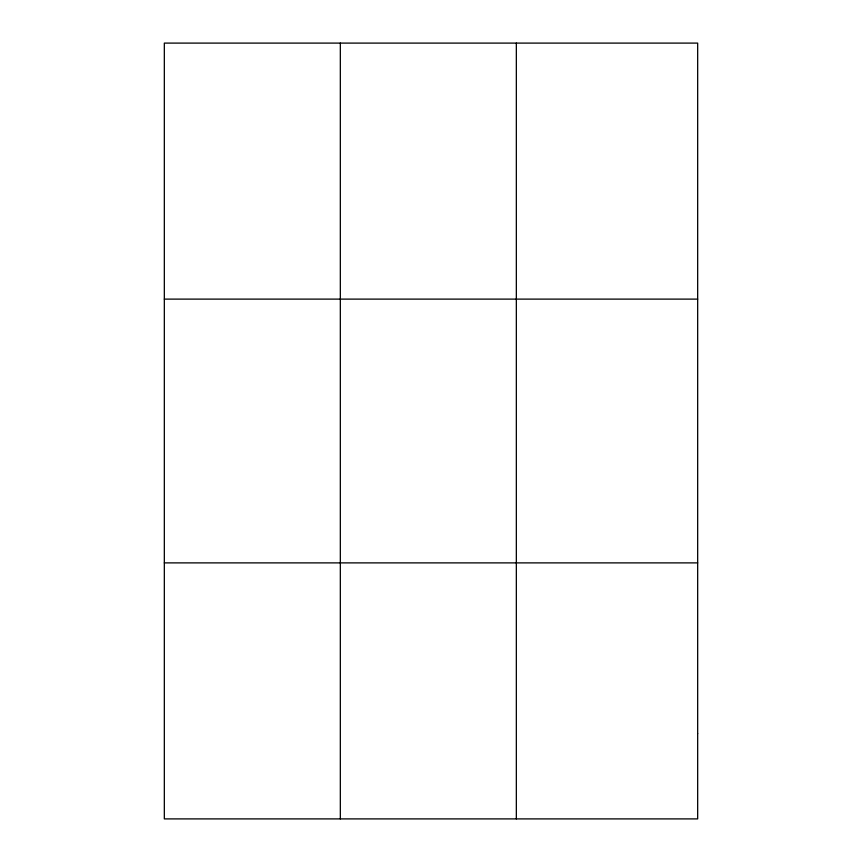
<?xml version="1.0" encoding="UTF-8"?>
<svg xmlns="http://www.w3.org/2000/svg" width="862" height="862" viewBox="0 0 862 862"><rect width="100%" height="100%" fill="white"/><g stroke="black" fill="none" stroke-linecap="round" stroke-linejoin="round"><path stroke-width="1.29" d="M340.328 43.1L340.328 818.9M516.338 43.1L516.338 818.9M164.33 299.114L697.67 299.114M164.33 562.886L697.67 562.886M697.67 733.562L697.67 818.9L164.33 818.9L164.33 43.1L697.67 43.1L697.67 733.562"/></g></svg>
